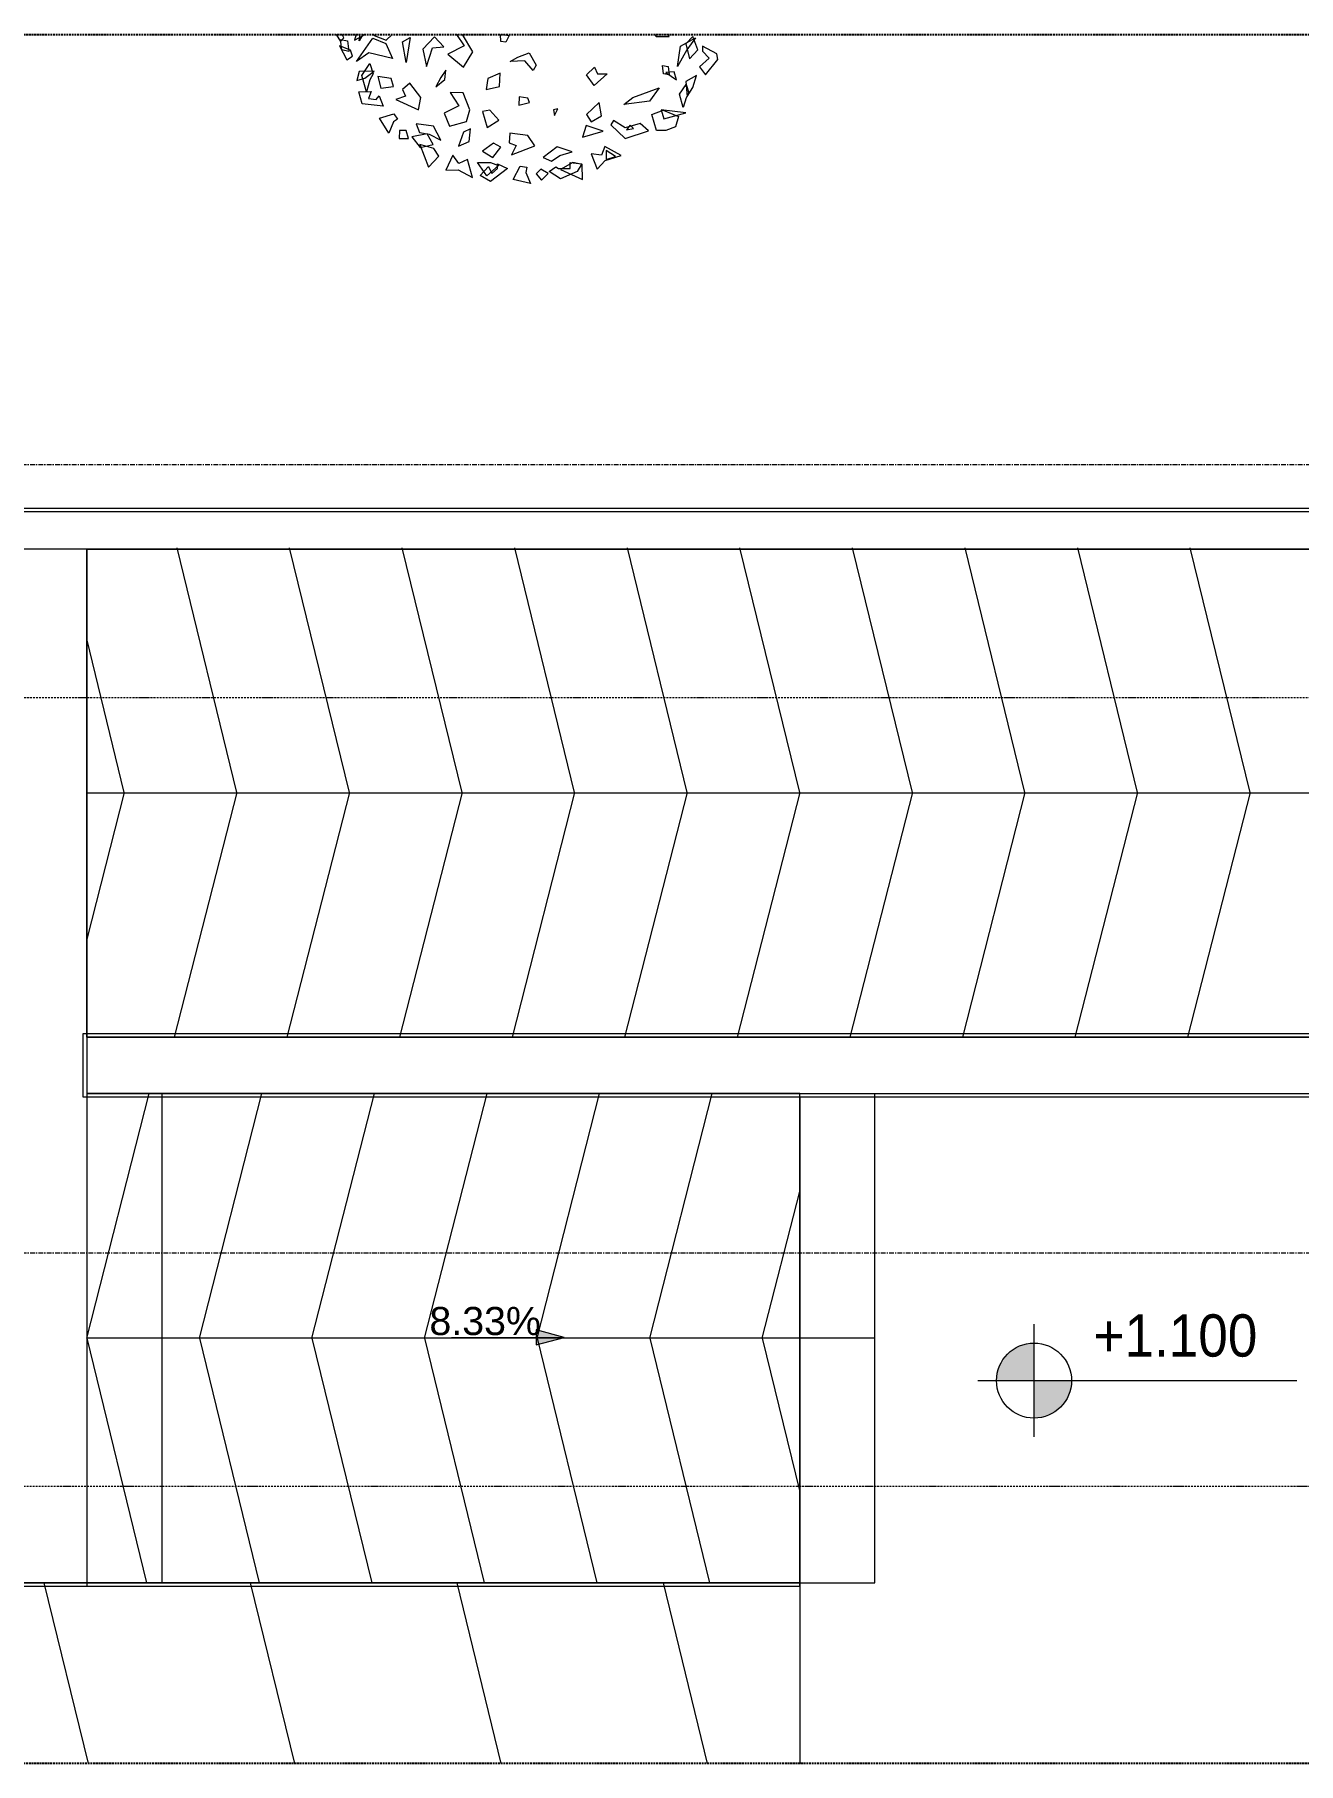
# Model space of a CAD drawing. Header units: millimetres. Extents: x 46404 to 154333, y -1327 to 55734.
# Drawn here: x 69316 to 72684, y 50077 to 54683 of the extents above; entities that cross this region are included whole.
import ezdxf

# ---------------------------------------------------------------- set-up
doc = ezdxf.new("R2010")
doc.units = ezdxf.units.MM
for name, pattern in [('Dash - Tight', [4.5, 3, -1.5]), ('Dash Dot 3_16_', [7.9375, 4.7625, -1.5875, 0, -1.5875]), ('Grid Line', [22.225, 12.7, -3.175, 3.175, -3.175]), ('Hidden', [7.14375, 4.7625, -2.38125])]:
    doc.linetypes.add(name, pattern=pattern)
for name, color, linetype, lineweight in [('A-ANNO-NOTE', 131, 'Continuous', 9), ('A-DETL-GENF-2', 92, 'Dash - Tight', 18), ('A-DETL-GENF-3', 92, 'Hidden', 25), ('A-DETL-THIN', 151, 'Continuous', 18), ('A-FLOR', 192, 'Continuous', 18), ('A-WALL', 113, 'Continuous', 18), ('G-ANNO-DIMS', 111, 'Continuous', 9), ('G-ANNO-SYMB-1', 111, 'Dash Dot 3_16_', 18), ('G-IMPT-2', 8, 'Continuous', 18), ('L-PLNT-1', 253, 'Continuous', 18), ('S-GRID-1', 1, 'Grid Line', 9)]:
    doc.layers.add(name, color=color, linetype=linetype, lineweight=lineweight)
doc.styles.add('Arial_2', font='arial.ttf', dxfattribs={"height": 75})
doc.styles.add('Arial_4', font='arial.ttf', dxfattribs={"width": 0.9, "height": 112.5})

# ---------------------------------------------------------------- blocks, each defined once
blk = doc.blocks.new('CAY BACH TRINH - CAY BACH TRINH_dwg-2249800-TKCS_RAMP NKT 2 - MẶT BẰNG')
at = {"layer": 'G-IMPT-2'}
for p, q in [((-1642, -469), (-1604, -526)), ((-1476, -469), (-1489, -516)), ((-1449, -521), (-1441, -469)), ((-1419, -469), (-1449, -521)), ((-1224, -515), (-1175, -469))]:
    blk.add_line(p, q, dxfattribs=at)
at = {"layer": 'G-IMPT-2', "flags": 128}
for points in [[(-1553, -680), (-1504, -649), (-1521, -598), (-1613, -563)], [(-1546, -521), (-1536, -609), (-1595, -596), (-1604, -509)], [(-1173, -669), (-1368, -622), (-1473, -694), (-1336, -498), (-1227, -542)], [(-1024, -493), (-1058, -702), (-1088, -530)], [(-888, -735), (-838, -578), (-745, -570), (-823, -487), (-921, -590)], [(1202, -735), (1225, -565), (1350, -495), (1280, -595)], [(1330, -484), (1271, -546), (1300, -671), (1369, -596)], [(1384, -736), (1435, -805), (1537, -675), (1529, -628), (1408, -565), (1408, -607), (1465, -665)], [(-1390, -946), (-1429, -809), (-1361, -709), (-1332, -796), (-1361, -846)], [(-129, -656), (-34, -622), (23, -722), (0, -767), (-69, -688), (-193, -693)], [(-1468, -852), (-1402, -831), (-1326, -772), (-1450, -777)], [(-1270, -915), (-1163, -901), (-1183, -834), (-1295, -817)], [(-811, -903), (-736, -844), (-727, -764), (-770, -826)], [(-393, -926), (-281, -901), (-277, -790), (-378, -835)], [(614, -795), (506, -893), (444, -803), (510, -740), (536, -796)], [(1124, -735), (1132, -805), (1085, -795), (1077, -725)], [(1193, -846), (1173, -780), (1104, -785)], [(1359, -809), (1271, -859), (1281, -984), (1330, -909)], [(-1251, -1066), (-1426, -1044), (-1452, -946), (-1351, -943), (-1371, -1002), (-1308, -1008), (-1282, -979)], [(-1144, -1010), (-957, -1095), (-936, -993), (-1027, -873), (-1088, -926), (-1063, -982)], [(-698, -1231), (-557, -1193), (-527, -1096), (-584, -953), (-693, -951), (-619, -1061), (-741, -1124)], [(-120, -1056), (-31, -1033), (-45, -997), (-117, -988)], [(1048, -911), (967, -1024), (753, -1052), (829, -993)], [(1249, -1075), (1218, -965), (1272, -885), (1295, -955), (1272, -995)], [(-1130, -1172), (-1165, -1196), (-1203, -1289), (-1280, -1164), (-1162, -1128)], [(-384, -1242), (-286, -1181), (-363, -1098), (-424, -1108)], [(176, -1143), (205, -1087), (168, -1096)], [(550, -1034), (443, -1134), (482, -1196), (569, -1146)], [(1103, -1266), (1025, -1267), (986, -1133), (1081, -1099), (1208, -1151), (1184, -1238)], [(1066, -1096), (1086, -1171), (1271, -1121)], [(-1117, -1335), (-1039, -1334), (-1059, -1267), (-1114, -1266)], [(-771, -1348), (-831, -1232), (-975, -1212), (-947, -1284), (-866, -1298)], [(-622, -1399), (-535, -1360), (-523, -1254), (-580, -1280)], [(-180, -1469), (12, -1396), (-45, -1309), (-194, -1290), (-200, -1370), (-142, -1392)], [(411, -1324), (581, -1272), (441, -1226)], [(667, -1184), (647, -1221), (764, -1334), (959, -1271), (891, -1209), (764, -1246)], [(775, -1261), (835, -1251), (807, -1222)], [(-883, -1296), (-1010, -1321), (-942, -1409), (-834, -1384)], [(-872, -1573), (-787, -1482), (-829, -1416), (-944, -1384)], [(-336, -1491), (-270, -1405), (-332, -1372), (-423, -1439)], [(323, -1445), (199, -1404), (83, -1492), (153, -1523), (221, -1476)], [(731, -1476), (595, -1400), (567, -1474), (481, -1461), (531, -1590), (600, -1516)], [(608, -1509), (686, -1484), (608, -1434)], [(-505, -1659), (-547, -1509), (-620, -1542), (-671, -1472), (-727, -1598), (-626, -1595)], [(-386, -1646), (-464, -1534), (-357, -1534), (-289, -1559)], [(-215, -1584), (-355, -1693), (-443, -1641), (-373, -1567), (-346, -1624), (-297, -1583), (-299, -1545)], [(-55, -1574), (-63, -1616), (-24, -1708), (-167, -1674), (-109, -1565)], [(228, -1671), (131, -1609), (189, -1571), (209, -1584), (306, -1584), (306, -1534), (404, -1546), (365, -1609)], [(411, -1674), (406, -1550), (330, -1534), (226, -1592)], [(69, -1680), (123, -1624), (62, -1590), (23, -1629)]]:
    blk.add_lwpolyline(points, close=True, dxfattribs=at)
for points in [[(-1604, -526), (-1578, -497), (-1592, -469)], [(-1489, -516), (-1411, -473), (-1413, -469)], [(-1327, -469), (-1324, -476), (-1224, -515)], [(-638, -469), (-575, -561), (-711, -631), (-582, -741)], [(-582, -741), (-504, -613), (-590, -469)], [(-229, -532), (-269, -525), (-272, -469)], [(-263, -469), (-200, -477), (-229, -532)], [(1010, -469), (1023, -485), (1132, -485), (1123, -469)]]:
    blk.add_lwpolyline(points, dxfattribs=at)
blk = doc.blocks.new('CAY BACH TRINH - CAY BACH TRINH-2249732-TKCS_RAMP NKT 2 - MẶT BẰNG')
at = {"xscale": 0.3200000000000001, "yscale": 0.3200000000000001, "zscale": 0.3200000000000001}
blk.add_blockref('CAY BACH TRINH - CAY BACH TRINH_dwg-2249800-TKCS_RAMP NKT 2 - MẶT BẰNG', (0, 0), dxfattribs=at)
blk = doc.blocks.new('BORDER VIEW - BORDER VIEW-2373945-TKCS_RAMP NKT 2 - MẶT BẰNG')
at = {"layer": 'A-DETL-GENF-3'}
for p, q in [((150, 4606.4), (13627.8, 4606.4)), ((13627.8, 0), (150, 0))]:
    blk.add_line(p, q, dxfattribs=at)
blk = doc.blocks.new('MUI TEN DO DOC - Moc lat gach-1513869-TKCS_RAMP NKT 2 - MẶT BẰNG')
at = {"layer": 'A-ANNO-NOTE'}
blk.add_hatch(color=256, dxfattribs=at).paths.add_polyline_path([(8.709, 1.672), (8.709, 2.476), (10.209, 2.074)])
for p, q in [((4.197, 2.074), (10.209, 2.074)), ((10.209, 2.074), (8.709, 2.476)), ((8.709, 2.476), (8.709, 1.672)), ((8.709, 1.672), (10.209, 2.074))]:
    blk.add_line(p, q, dxfattribs=at)
blk = doc.blocks.new('Spot Elevations - M_Spot Elevation - Target Filled-350595-TKCS_RAMP NKT 2 - MẶT BẰNG')
at = {"layer": 'G-ANNO-DIMS'}
h = blk.add_hatch(color=256, dxfattribs=at)
edge = h.paths.add_edge_path()
edge.add_line((0, 0), (-2, 0))
edge.add_arc((0, 0), 2, 90, 180, ccw=False)
edge.add_line((0, 2), (0, 0))
h = blk.add_hatch(color=256, dxfattribs=at)
edge = h.paths.add_edge_path()
edge.add_line((0, 0), (2, 0))
edge.add_arc((0, 0), 2, 270, 360, ccw=False)
edge.add_line((0, -2), (0, 0))
for p, q in [((0, -3), (0, 3)), ((-3, 0), (14, 0))]:
    blk.add_line(p, q, dxfattribs=at)
blk.add_circle((0, 0), 2, dxfattribs=at)

msp = doc.modelspace()

# ---------------------------------------------------------------- linework, layer by layer
at = {"layer": 'A-DETL-THIN'}
for p, q in [((69455.1, 53311.9), (69455.1, 52011.9)), ((73955, 53311.9), (69455.1, 53311.9)), ((69455.1, 53311.9), (73955, 53311.9)), ((69455.1, 52011.9), (69455.1, 53311.9)), ((69855.1, 52663.9), (69695.7, 53315.9)), ((70155.1, 52663.9), (69995.7, 53315.9)), ((70455.1, 52663.9), (70295.7, 53315.9)), ((70755.1, 52663.9), (70595.7, 53315.9)), ((71055.1, 52663.9), (70895.7, 53315.9)), ((71355.1, 52663.9), (71195.7, 53315.9)), ((71655.1, 52663.9), (71495.7, 53315.9)), ((71955.1, 52663.9), (71795.7, 53315.9)), ((72255.1, 52663.9), (72095.7, 53315.9)), ((72555.1, 52663.9), (72395.7, 53315.9)), ((69555.1, 52663.9), (69455.1, 53073.1)), ((69555.1, 52663.9), (69455.1, 52272.7)), ((78255.1, 52661.9), (69455.1, 52661.9)), ((69855.1, 52663.9), (69688.4, 52011.9)), ((70155.1, 52663.9), (69988.4, 52011.9)), ((70455.1, 52663.9), (70288.4, 52011.9)), ((70755.1, 52663.9), (70588.4, 52011.9)), ((71055.1, 52663.9), (70888.4, 52011.9)), ((71355.1, 52663.9), (71188.4, 52011.9)), ((71655.1, 52663.9), (71488.4, 52011.9)), ((71955.1, 52663.9), (71788.4, 52011.9)), ((72255.1, 52663.9), (72088.4, 52011.9)), ((72555.1, 52663.9), (72388.4, 52011.9)), ((69455.1, 52011.9), (78255.1, 52011.9)), ((78255.1, 52011.9), (69455.1, 52011.9)), ((69455.1, 51209.9), (69621.7, 51861.9)), ((71355, 51861.9), (69455.1, 51861.9)), ((69455.1, 51861.9), (69455.1, 50557.9)), ((69655.1, 51861.9), (69655.1, 50557.9)), ((69755.1, 51209.9), (69921.7, 51861.9)), ((70055.1, 51209.9), (70221.7, 51861.9)), ((70355.1, 51209.9), (70521.7, 51861.9)), ((70655.1, 51209.9), (70821.7, 51861.9)), ((70955.1, 51209.9), (71121.7, 51861.9)), ((71355, 50557.9), (71355, 51861.9)), ((71555, 50557.9), (71555, 51861.9)), ((71255.1, 51209.9), (71355, 51600.9)), ((71355, 51209.9), (69455.1, 51209.9)), ((69455.1, 51209.9), (69614.4, 50557.9)), ((71555, 51209.9), (69655.1, 51209.9)), ((69755.1, 51209.9), (69914.4, 50557.9)), ((70055.1, 51209.9), (70214.4, 50557.9)), ((70355.1, 51209.9), (70514.4, 50557.9)), ((70655.1, 51209.9), (70814.4, 50557.9)), ((70955.1, 51209.9), (71114.4, 50557.9)), ((71255.1, 51209.9), (71355, 50801)), ((67955, 50557.9), (71354.9, 50557.9)), ((69459.4, 50076.9), (69341.8, 50557.9)), ((69455.1, 50557.9), (71355, 50557.9)), ((69655.1, 50557.9), (71555, 50557.9)), ((70009.4, 50076.9), (69891.8, 50557.9)), ((70559.4, 50076.9), (70441.8, 50557.9)), ((71109.4, 50076.9), (70991.8, 50557.9)), ((71354.9, 50557.9), (71354.9, 50076.9))]:
    msp.add_line(p, q, dxfattribs=at)
at = {"layer": 'A-FLOR'}
for p, q in [((71354.9, 51851.9), (71354.9, 50076.9)), ((71355, 51851.9), (71355, 50557.9)), ((71355, 50557.9), (71355, 50557.9))]:
    msp.add_line(p, q, dxfattribs=at)
at = {"layer": 'A-WALL'}
for p, q in [((73944.9, 53411.9), (68355.1, 53411.9)), ((68455.1, 53421.9), (73944.9, 53421.9)), ((73944.9, 53311.9), (68345.1, 53311.9)), ((69445.1, 52021.9), (78265.1, 52021.9)), ((69445.1, 51851.9), (69445.1, 52021.9)), ((69455.1, 52011.9), (78255.1, 52011.9)), ((69455.1, 52011.9), (69455.1, 51861.9)), ((72744.9, 51851.9), (69445.1, 51851.9)), ((69455.1, 51861.9), (78255.1, 51861.9)), ((71355, 50547.9), (67845, 50547.9)), ((71355, 50557.9), (67855, 50557.9)), ((69455.1, 50557.9), (69455.1, 50547.9)), ((71355, 50547.9), (71355, 50557.9))]:
    msp.add_line(p, q, dxfattribs=at)
at = {"layer": 'G-ANNO-SYMB-1'}
for p, q in [((81983.7, 52916.1), (66318.3, 52916.1)), ((81975, 50815.1), (66318.3, 50815.1))]:
    msp.add_line(p, q, dxfattribs=at)
at = {"layer": 'S-GRID-1'}
for p, q in [((80473.5, 53536.9), (68006.5, 53536.9)), ((80473.5, 51436.9), (68006.5, 51436.9))]:
    msp.add_line(p, q, dxfattribs=at)

# ---------------------------------------------------------------- block references
at = {"layer": 'A-ANNO-NOTE', "xscale": 50, "yscale": 50, "zscale": 50}
msp.add_blockref('MUI TEN DO DOC - Moc lat gach-1513869-TKCS_RAMP NKT 2 - MẶT BẰNG', (70216.9, 51108.2), dxfattribs=at)
at = {"layer": 'A-DETL-GENF-2'}
msp.add_blockref('BORDER VIEW - BORDER VIEW-2373945-TKCS_RAMP NKT 2 - MẶT BẰNG', (67515, 50076.9), dxfattribs=at)
at = {"layer": 'G-ANNO-DIMS', "xscale": 49.99999999999998, "yscale": 49.99999999999998, "zscale": 49.99999999999998}
msp.add_blockref('Spot Elevations - M_Spot Elevation - Target Filled-350595-TKCS_RAMP NKT 2 - MẶT BẰNG', (71979.2, 51097), dxfattribs=at)
at = {"layer": 'L-PLNT-1'}
msp.add_blockref('CAY BACH TRINH - CAY BACH TRINH-2249732-TKCS_RAMP NKT 2 - MẶT BẰNG', (70644.9, 54833.3), dxfattribs=at)

# ---------------------------------------------------------------- texts
at = {"layer": 'A-ANNO-NOTE', "insert": (70516.7, 51255.2), "char_height": 75, "width": 304.5, "attachment_point": 5, "line_spacing_factor": 0.936439, "style": 'Arial_2'}
msp.add_mtext('\\pt24.99975,50.00025,75,99.99975,125.00025,150,174.99975,200.00025,225,249.99975,275.00025,300,324.99975,350.00025,375,399.99975,425.00025,450,474.99975,500.00025,525,549.99975,575.00025,600,624.99975,650.00025,675,699.99975,725.00025,750,774.99975,800.00025;8.33%', dxfattribs=at)
at = {"layer": 'G-ANNO-DIMS', "insert": (72137.8, 51273.4), "char_height": 112.5, "width": 519.248, "attachment_point": 1, "line_spacing_factor": 0.941778, "style": 'Arial_4'}
msp.add_mtext('+1.100', dxfattribs=at)

doc.saveas('drawing.dxf')
